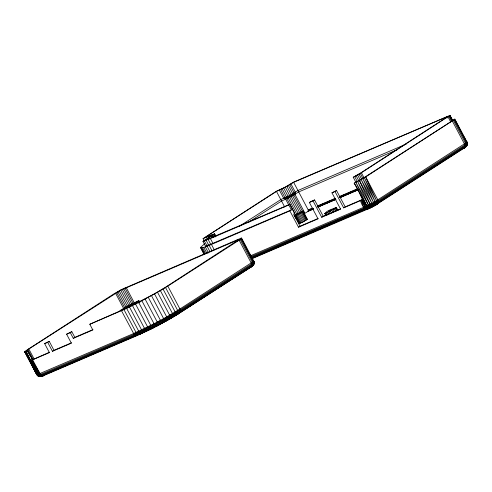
<?xml version="1.0" encoding="UTF-8"?>
<svg xmlns="http://www.w3.org/2000/svg" width="492" height="492" viewBox="0 0 492 492"><rect width="100%" height="100%" fill="white"/><g stroke="black" fill="none" stroke-linecap="round" stroke-linejoin="round"><path stroke-width="0.74" d="M299.763 212.802L291.159 196.56L291.246 194.586L286.916 186.419L293.626 182.323L448.286 116.223L360.162 173.301L353.238 177.274L355.833 182.175L354.203 183.221C359.8 190.785 361.712 202.507 369.51 208.233C372.512 206.117 380.236 204.943 377.794 199.82L365.685 176.948L454.891 119.162L451.638 120.048M138.726 302.801L138.824 300.649L128.738 305.292L119.9 310.624L130.152 306.227L138.824 300.649L139.851 302.592M325.821 215.471C322.352 211.332 333.644 208.965 336.196 207.378L337.924 210.65M337.567 210.145L336.196 207.378M73.296 338.355L74.833 337.364L71.801 331.645L70.27 332.635L73.296 338.355L92.822 329.984L89.79 324.265L123.959 309.603L136.069 332.475L137.988 334.345L139.297 334.609L157.268 325.858L174.623 316.141L250.539 267.384C252.753 266.596 252.224 264.173 252.279 262.384L240.17 239.512L241.658 238.208L241.178 238.097L121.475 289.542L113.812 293.915L24.772 351.454L36.808 374.707C38.185 377.419 41.722 376.798 43.899 375.537C42.872 375.962 38.862 377.456 39.219 375.993M467.056 143.775C468.181 145.232 465.229 147.606 463.772 148.338C465.986 147.545 465.457 145.122 465.518 143.332L453.409 120.46M301.178 212.021L292.574 195.773L292.752 193.737L288.429 185.57M138.621 302.832L138.824 300.649M302.463 211.271L293.865 195.023L294.13 192.925L289.806 184.758M123.959 309.603L126.641 308.379L138.75 331.257L141.352 333.373L151.124 329.013L166.099 321.03L165.558 318.595L166.696 316.873L179.924 308.982L253.558 261.375L253.767 261.08L241.566 238.073M254.155 262.833L253.681 263.78L253.823 262.826C254.905 263.989 252.451 266.363 251.111 267.002L179.783 312.912C178.854 313.945 180.435 309.892 179.924 308.982L167.809 286.11L240.17 239.512M312.961 209.217L308.072 211.314L304.997 213.294L294.966 194.34L295.317 192.188L290.993 184.02M251.517 258.054L371.755 206.185L378.305 202.433L464.995 146.641L467.24 144.906L467.388 143.781M252.162 258.614L367.813 209.051C371.54 206.535 379.129 205.779 377.794 199.82L466.797 142.323L467.006 142.034L454.805 119.027M308.072 211.314L308.207 209.912L293.626 182.323M25.123 352.131L36.715 374.572L37.195 374.683L133.572 333.564L154.033 323.724L155.595 323.982L156.843 326.03L169.279 319.277L177.329 314.136L177.655 310.415L165.546 287.543L167.809 286.11M377.173 204.057C374.978 206.123 377.198 203.024 376.103 201.966L376.54 200.601L377.794 199.82M166.099 321.03L169.039 319.369L168.719 316.811L169.666 315.181L171.751 315.064L177.28 311.756L251.615 263.952C252.63 263.515 255.305 261.639 253.288 260.969M89.79 324.265L128.111 307.42L153.818 294.173L166.105 286.842L239.358 239.34L120.737 290.175L28.831 348.976L26.906 350.568L27.644 350.488L26.014 351.54L24.6 351.731M289.886 204.266L288.792 204.973L291.387 209.875L289.849 210.865L298.503 227.199L300.034 226.215L293.982 214.776L294.216 212.433L289.886 204.266L204.918 240.391L214.537 233.817L205.096 237.519L207.741 235.68L276.479 191.419L286.916 186.419M353.238 177.274L361.38 172.778L449.996 115.386L293.503 182.138L284.505 187.538L276.356 191.234L203.079 238.614L207.009 245.828L291.387 209.875M355.833 182.175L363.975 177.68L451.545 121.296L452.591 120.288L449.996 115.386M169.039 319.369L174.512 316.178L174.906 315.021L174.611 313.373L175.17 311.94L163.061 289.062L165.546 287.543M250.877 256.652L364.412 207.993L370.986 204.807L374.498 202.895L375.101 201.456L376.54 200.601L377.53 201.099L464.848 144.906C465.869 144.464 468.544 142.594 466.527 141.924M467.228 144.734L464.626 147.76L466.834 145.773L466.539 145.614M171.856 317.746L171.751 315.064L172.501 313.533L160.392 290.661L163.061 289.062M343.65 207.852L345.187 206.861L336.534 190.527L335.003 191.511L343.65 207.852L360.427 200.662C363.613 210.035 366.392 211.013 373.557 206.148L372.776 203.854L373.52 202.36L375.101 201.456L376.103 201.966L377.53 201.099M294.819 215.453L298.699 212.956L303.017 211.111L307.34 219.278L303.459 221.775L299.142 223.626L294.819 215.453L299.136 213.608L303.017 211.111M299.142 223.626L299.585 223.171M372.198 206.88L370.986 204.807L371.847 203.276L373.52 202.36L374.498 202.895C375.55 204.088 373.914 206.892 376.091 204.715M364.412 207.993L365.261 206.585L371.847 203.276L372.776 203.854M204.18 254.45L200.607 247.39L204.672 243.718M370.833 207.581L369.197 205.73L370.138 204.186L359.443 180.564L365.685 176.948L376.54 200.601L364.369 177.766L375.101 201.456L362.856 178.664L373.52 202.36L361.196 179.605L371.847 203.276L359.443 180.564L354.203 183.221L366.792 205.865L365.851 207.353L367.702 208.78L369.51 208.233M367.469 206.591L368.434 205.059L357.653 181.505L370.138 204.186L370.986 204.807M36.925 374.277L37.318 375.476L40.498 374.48L136.708 333.219L152.231 325.722L171.751 315.064M126.641 308.379L138.719 302.5L150.829 325.372L152.231 325.722L154.033 323.724L160.46 320.317L162.292 320.397L163.615 318.595L166.696 316.873L168.719 316.811M155.595 323.982L157.255 322.032L158.959 322.198L160.46 320.317L163.615 318.595L165.558 318.595M239.137 240.201L251.246 263.072L251.756 265.686L250.539 267.384C251.929 266.873 257.224 261.061 251.756 265.686L177.501 313.441L156.376 325.347L137.988 334.345L40.725 376.036L39.249 376.497L36.808 374.707L24.754 351.841L37.663 375.482M251.547 266.719L253.589 264.671L251.732 266.024M38.358 375.562L38.062 376.091L41.131 375.125L134.728 335.009L152.686 326.454L177.483 312.629L251.787 264.844L254.167 263.011L253.675 260.945L253.712 264.284L251.959 266.369L252.255 266.221M135.558 304.093L147.668 326.971L148.91 327.401L150.829 325.372M132.471 305.618L144.58 328.49L145.663 329.013L147.668 326.971M129.488 307.051L141.598 329.923L142.526 330.526L144.58 328.49M139.531 331.934L141.598 329.923M136.708 333.219L138.75 331.257M42.343 376.171L137.496 335.421L135.435 335.464L134.095 334.363L136.069 332.475M324.781 213.51L330.446 211.08L336.184 207.532M462.609 148.713L462.99 148.375M251.959 266.369L252.986 265.557L252.212 265.539M465.493 147.169L465.192 147.317L466.213 146.364M465.192 147.317L466.951 145.232L466.797 142.323L454.688 119.451M252.986 265.557L252.132 265.963L252.974 265.416M466.219 146.505L465.371 146.917M377.659 203.75L377.087 204.131L464.78 147.668M463.772 148.338L464.995 146.641L464.485 144.021L452.376 121.149M207.009 245.828L205.564 246.283L202.968 241.381L212.895 234.764L203.079 238.614M240.951 238.94L253.06 261.812L253.239 263.853L252.796 265.557L179.654 312.684L159.869 324.093L138.658 334.597L41.543 376.226L37.866 374.498L26.014 351.54L30.768 360.525L49.397 352.604L44.643 343.619L49.231 341.319L53.985 350.304L52.447 351.294L47.693 342.309L49.231 341.319M52.447 351.294L71.365 343.188L66.605 334.203L71.801 331.645M205.564 246.283L207.47 245.059M37.866 374.498L30.768 360.525L49.538 352.211M238.829 226.603L280.803 199.586L289.653 195.447L297.955 190.49L406.38 144.021M248.706 222.175L281.547 201.037L289.696 197.341L298.693 191.942L397.591 149.556M298.503 227.199L318.023 218.835L309.376 202.495L310.913 201.505L314.572 199.937L323.219 216.277L321.688 217.267L313.035 200.927L314.572 199.937M321.688 217.267L340.599 209.155L331.952 192.821L336.534 190.527M174.512 316.178C176.985 314.505 182.255 312.937 179.924 308.982M176.991 314.671L179.254 313.25M459.805 150.484L460.961 149.802M396.158 191.443L397.315 190.767M138.719 302.5L160.392 290.661M374.498 202.895L376.103 201.966M154.18 327.463L136.868 335.673M37.318 375.476L39.883 376.485L41.082 376.134L40.147 376.189L39.889 376.644L42.921 375.931C40.873 377.333 38.85 375.857 37.195 374.683L25.233 351.774L38.321 375.316M40.848 376.546L41.734 376.109M360.427 200.662L362.85 199.561L365.851 207.353M250.354 255.852L365.261 206.585L361.995 199.961M367.186 209.303L368.287 208.817M362.739 199.334L345.187 206.861M41.617 376.429L42.214 376.165L41.113 376.558M202.968 241.381L210.385 238.577L288.792 204.973M200.619 247.728L203.774 247.396L209.162 245.422L289.849 210.865M309.376 202.495L313.035 200.927M331.952 192.821L335.003 191.511M308.207 209.912L312.402 208.116M317.297 206.019L335.476 198.227M339.671 196.431L357.143 188.94M308.324 210.182L312.518 208.38M317.408 206.283L335.587 198.497M339.781 196.702L357.253 189.211M308.379 210.459L313.275 208.362M317.469 206.566L335.642 198.774M339.837 196.978L358.016 189.186M308.386 210.73L313.275 208.633M317.469 206.837L335.649 199.045M339.843 197.249L358.016 189.457M308.33 210.976L313.226 208.879M318.115 206.781L335.593 199.291M339.788 197.489L357.961 189.703M308.226 211.173L313.115 209.075M318.01 206.978L335.489 199.488M340.378 197.39L357.856 189.9M317.857 207.12L336.036 199.334M340.23 197.538L357.702 190.047M300.034 226.215L318.164 218.442M323.219 216.277L340.735 208.768M44.643 343.619L47.693 342.309M66.605 334.203L70.27 332.635M251.51 257.298L371.405 205.564L378.336 201.591L465.02 145.798L467.4 143.959L466.914 141.899L466.957 142.809L467.295 142.821M252.242 258.282L372.026 206.634L378.071 203.171L465.241 147.059L466.367 145.7L466.293 142.76L454.184 119.888M74.833 337.364L92.963 329.591M53.985 350.304L71.5 342.801M139.297 334.609L139.9 334.369M43.899 375.537L41.838 375.574L40.498 374.48L31.931 360.082L39.274 374.978M306.682 219.407L307.34 219.278M465.45 146.487L465.949 146.358M451.865 120.368L452.591 120.288M177.655 310.415L179.715 310.231M175.17 311.94L177.28 311.756M172.501 313.533L174.611 313.373M253.718 261.861L254.063 261.867M144.703 332.112L143.652 331.725L142.526 330.526M30.768 360.525L38.8 374.16L40.498 374.48M147.618 330.704L145.663 329.013M150.632 329.209L148.91 327.401M288.558 204.672L285.692 199.26L283.73 198.331L279.407 190.164M280.704 189.586L285.028 197.753L286.891 198.725L295.489 214.967M464.485 144.021L465.42 144.531M251.246 263.072L252.181 263.583M282.156 188.897L286.485 197.064L288.244 198.073L296.848 214.315M283.718 188.116L288.048 196.283L289.696 197.341L298.293 213.583M465.518 143.332L466.354 143.873M252.279 262.384L253.116 262.925M285.329 187.28L289.653 195.447L291.159 196.56M153.719 327.647L152.231 325.722M466.293 142.76L466.994 143.363M253.06 261.812L253.755 262.408L241.449 238.503M369.197 205.73L368.434 205.059L355.888 182.403L366.792 205.865M291.246 194.586L292.574 195.773M292.752 193.737L293.865 195.023M466.797 142.323L467.308 143.006L467.006 142.034M253.558 261.375L254.075 262.058L253.767 261.08M134.095 334.363L121.462 310.692M365.261 206.585L361.183 200.33L363.889 207.193M294.13 192.925L294.966 194.34M28.241 352.561L30.461 356.479M31.199 357.782L32.312 359.738M31.31 360.328L38.8 374.16M25.129 352.124L25.842 353.465M26.556 354.812L29.772 360.851M30.492 362.192L33.708 368.237M34.422 369.578L36.568 373.606L35.898 372.229M455.838 121.739L456.551 123.086M459.756 129.138L461.182 131.831M463.673 136.542L465.457 139.9M449.928 115.583L452.523 120.485M449.774 115.349L452.369 120.251M449.577 115.921L452.173 120.823M448.95 116.395L451.545 121.296M448.071 116.979L450.666 121.881M446.41 116.844L447.074 118.098M361.38 172.778L363.975 177.68M360.285 173.461L362.881 178.362M359.019 174.205L361.614 179.106M357.623 174.992L360.218 179.894M356.153 175.785L358.748 180.687M354.677 176.554L357.272 181.456M335.876 207.403L337.26 210.023M335.845 207.858L337.229 210.471M335.193 208.331L336.577 210.945M334.265 208.928L335.649 211.542M333.121 209.61L334.16 211.572M331.823 210.342L332.863 212.304M330.446 211.08L331.485 213.042M329.074 211.781L330.114 213.743M327.783 212.409L328.822 214.371M326.645 212.919L327.684 214.875M325.735 213.282L326.774 215.244M325.101 213.485L326.141 215.447M324.794 213.356L325.827 215.318M302.82 211.099L307.254 219.432M302.574 211.56L306.897 219.727M301.965 211.972L306.295 220.145M301.153 212.476L305.477 220.644M300.188 213.03L304.511 221.203M299.136 213.608L303.459 221.775M298.066 214.155L302.389 222.329M297.057 214.647L301.381 222.815M296.172 215.047L300.501 223.214M295.477 215.324L299.8 223.497M294.905 215.299L299.339 223.632M293.933 214.826L295.729 218.214M276.479 191.419L284.714 207.027M241.178 238.097L242.605 240.791M244.739 244.825L246.523 248.189M249.727 254.241L250.44 255.588M251.154 256.935L251.867 258.282M236.867 240.09L237.575 241.437M214.537 233.817L215.865 236.332M214.463 234.026L215.791 236.541M214.291 233.774L215.625 236.289M214.075 234.395L215.41 236.91M213.393 234.912L214.395 236.793M212.439 235.551L213.442 237.433M211.708 234.942L212.353 236.166M210.73 235.336L211.375 236.566M209.321 234.641L209.986 235.902M210.385 238.577L212.981 243.478M211.443 244.469L214.297 249.85M208.147 239.512L210.742 244.413M209.162 245.422L212.009 250.803M206.148 240.299L208.743 245.2M207.107 246.234L209.955 251.615M205.305 246.892L208.51 252.95M203.774 247.396L206.984 253.448M202.532 247.728L205.736 253.786M201.585 247.894L204.789 253.952M200.945 247.894L204.149 253.952M200.607 247.39L203.811 253.442M157.557 292.31L169.666 315.181M154.586 294.001L166.696 316.873M151.505 295.717L163.615 318.595M148.35 297.445L160.46 320.317M145.146 299.161L157.255 322.032M141.924 300.852L154.033 323.724M126.186 287.525L134.187 302.635M124.993 288.054L132.994 303.17M123.652 288.693L131.653 303.804M122.213 289.407L130.214 304.523M120.737 290.175L128.738 305.292M119.273 290.969L127.274 306.079M117.883 291.756L125.884 306.867M116.616 292.5L124.617 307.611M115.522 293.177L123.523 308.293M28.831 348.976L34.053 358.834M27.952 349.566L33.173 359.418M32.62 359.793L39.975 373.68M27.324 350.04L32.398 359.474M26.974 350.378L28.019 352.346M158.959 322.198L159.968 324.376M162.292 320.397L163.067 322.703M285.028 197.753L285.692 199.26M286.485 197.064L286.891 198.725M288.048 196.283L288.244 198.073M289.653 195.447L289.696 197.341M127.194 306.983L131.247 304.892L127.194 306.983M328.484 211.455L332.537 209.358L328.484 211.455"/></g></svg>
